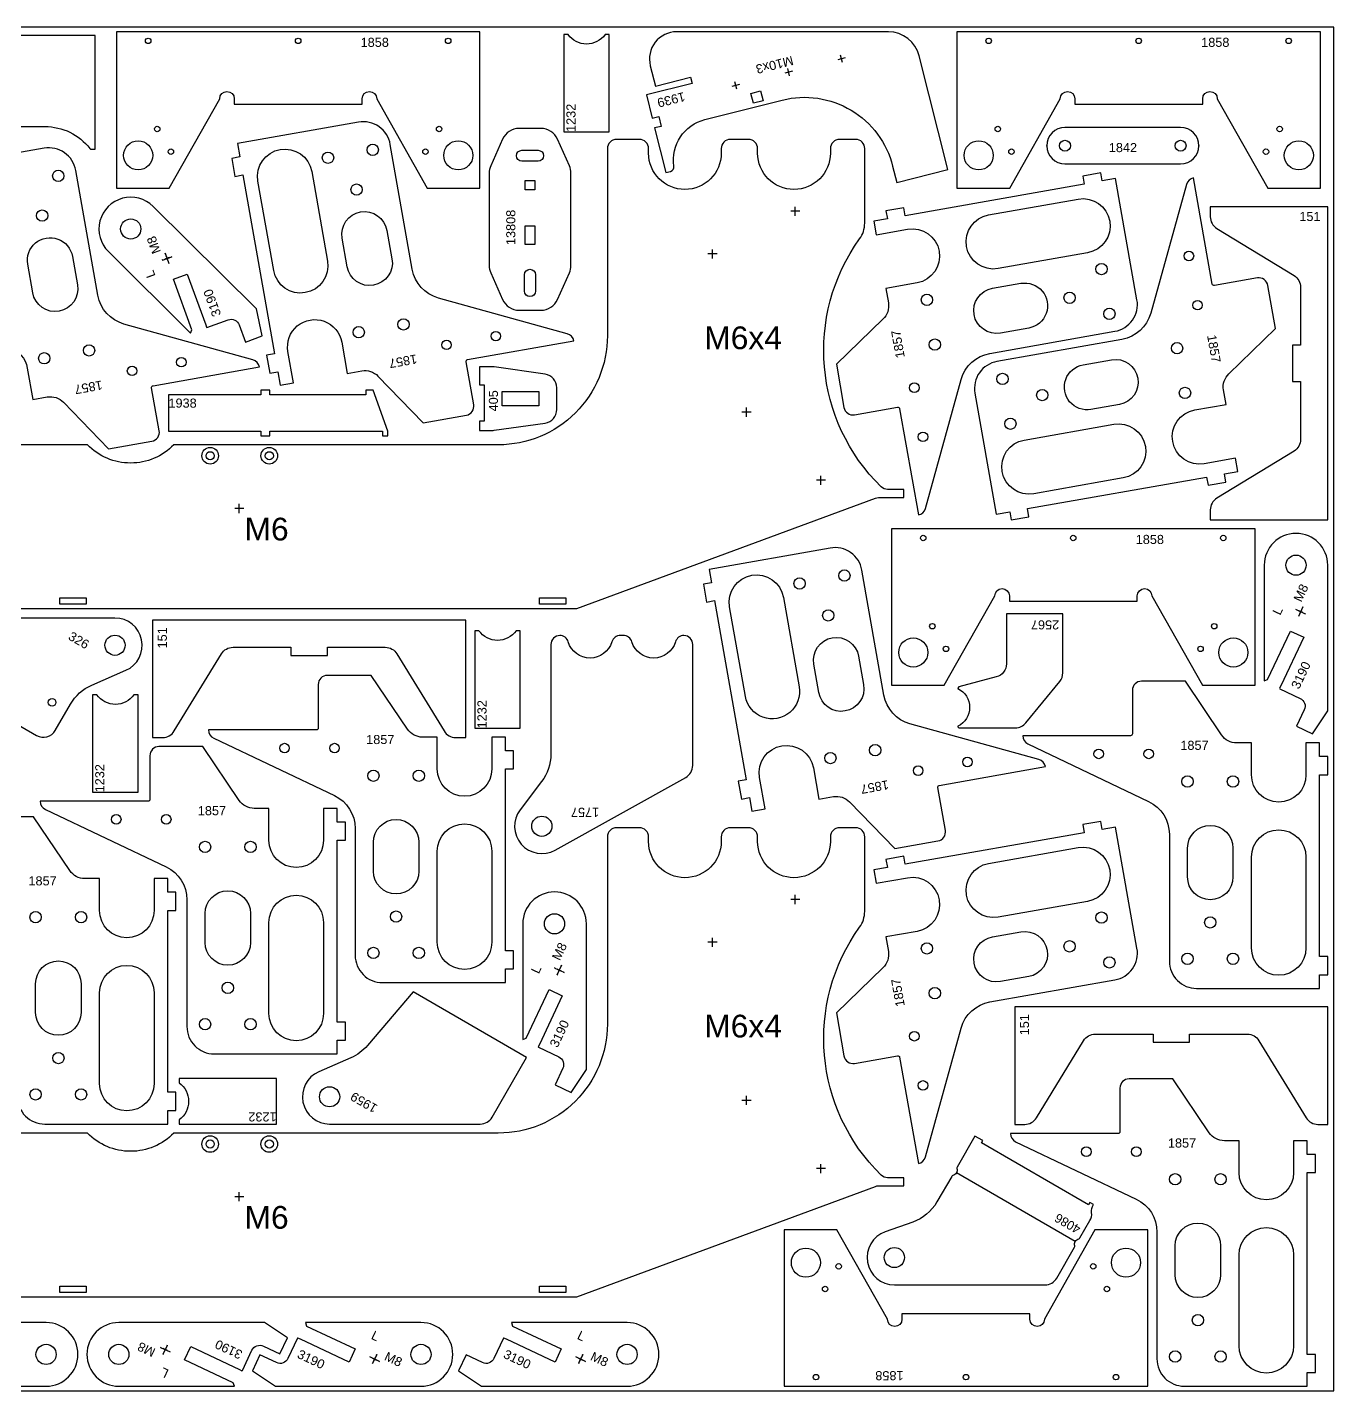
# Model space of a CAD drawing. Header units: millimetres. Extents: x 0 to 3000, y 0 to 1500.
# Drawn here: x 1563 to 3000, y 0 to 1500 of the extents above; entities that cross this region are included whole.
import ezdxf

# ---------------------------------------------------------------- set-up
doc = ezdxf.new("R2010")
doc.units = ezdxf.units.MM
doc.header["$MEASUREMENT"] = 0
for name, color, linetype in [('Gravir', 2, 'Continuous'), ('Gravír', 2, 'Continuous'), ('Jel', 2, 'Continuous')]:
    doc.layers.add(name, color=color, linetype=linetype)
doc.layers.add('Sheet', color=18, linetype='Continuous', true_color=0x000000)
doc.styles.add('Arial', font='txt', dxfattribs={"height": 0.2})
doc.styles.add('arial.ttf', font='txt', dxfattribs={"height": 0.2})
doc.styles.add('txt', font='txt', dxfattribs={"height": 0.2})

msp = doc.modelspace()

# ---------------------------------------------------------------- linework, layer by layer
at = {"color": 7}
for points in [[(1637.5, 1490.8), (1330.3, 1490.8), (1330.3, 1449.8), (1400.7, 1449.8), (1435.9, 1445.5, 0.144993), (1447.1, 1447.3), (1472.7, 1459.9, -1.165564), (1489.7, 1405.1), (1400.7, 1391.8), (1330.3, 1391.8), (1330.3, 1300.8), (1341.7, 1300.8, 0.300796), (1343.6, 1302, -0.223466), (1400.7, 1353), (1443.6, 1353, 0.105104), (1451.7, 1354.8), (1530.7, 1389.9, -0.105104), (1534.7, 1390.8), (1582.2, 1390.8, -0.230961), (1631.9, 1366.6, 0.230961), (1633.4, 1365.8), (1637.5, 1365.8)], [(1660.9, 1323.1), (1719, 1323.1), (1774.6, 1421.4, -1), (1790.6, 1421.4), (1790.6, 1415.4), (1931.3, 1415.4), (1931.3, 1421.4, -1), (1947.3, 1421.4), (2002.9, 1323.1), (2060.9, 1323.1), (2060.9, 1495), (1660.9, 1495)], [(2203.1, 1385), (2203.1, 1492), (2198.5, 1492, -0.51558), (2157.8, 1492), (2153.1, 1492), (2153.1, 1385)], [(2544.1, 1468.5, 0.343708), (2510.1, 1495), (2277.3, 1495, 0.488419), (2248.2, 1457.7), (2253.8, 1435.3), (2292.6, 1445), (2294.3, 1438.2), (2243.9, 1425.6), (2250.4, 1399.9), (2257.6, 1401.7), (2260.3, 1391), (2253, 1389.2), (2265.4, 1340.2), (2270.4, 1341.5, 0.385737), (2274.2, 1347.1, -0.385736), (2308.4, 1398.5), (2393.4, 1419.9, -0.414214), (2514.8, 1347.3), (2519.3, 1329.4), (2575.5, 1343.5)], [(2585.5, 1323.1), (2643.6, 1323.1), (2699.2, 1421.4, -1), (2715.2, 1421.4), (2715.2, 1415.4), (2855.9, 1415.4), (2855.9, 1421.4, -1), (2871.9, 1421.4), (2927.5, 1323.1), (2985.5, 1323.1), (2985.5, 1495), (2585.5, 1495)], [(2164.1, 1155, 0.28928), (2156.9, 1162.9), (2015.1, 1202.1, -0.28928), (1986.4, 1233.7), (1962.2, 1371.2, 0.414214), (1927.4, 1395.6), (1794.2, 1372.1), (1796.8, 1357.3), (1787.9, 1355.7), (1791.4, 1336), (1800.2, 1337.6), (1835, 1140.6), (1826.1, 1139.1), (1829.6, 1119.4), (1838.4, 1120.9), (1841.1, 1106.2), (1855.8, 1108.8), (1849.7, 1143.2, -1), (1908.8, 1153.6), (1914.9, 1119.2), (1930.9, 1122, -0.249328), (1948.7, 1116.2), (1998.3, 1064.8), (2045.9, 1073.2, 0.414214), (2054, 1084.8), (2045.7, 1132.1, -0.414214), (2047.3, 1134.4)], [(2127.9, 1188.7, 0.296392), (2146.2, 1200.6), (2159.2, 1229.8, 0.104939), (2160.9, 1237.9), (2160.9, 1339.5, 0.104939), (2159.2, 1347.6), (2146.2, 1376.8, 0.296392), (2127.9, 1388.7), (2103.9, 1388.7, 0.296392), (2085.7, 1376.8), (2072.7, 1347.6, 0.104939), (2070.9, 1339.5), (2070.9, 1237.9, 0.104939), (2072.7, 1229.8), (2085.7, 1200.6, 0.296392), (2103.9, 1188.7)], [(2704.4, 1349.7), (2831.6, 1349.7, 1), (2831.6, 1389.7), (2704.4, 1389.7, 1)], [(1875.8, 1341.3), (1893.1, 1242.8, -1), (1834, 1232.4), (1816.7, 1330.8, -1)], [(2124.9, 1352.7), (2106.9, 1352.7, -1), (2106.9, 1364.7), (2124.9, 1364.7, -1)], [(2543.1, 963.5, 0.28928), (2551, 970.7), (2590.2, 1112.5, -0.28928), (2621.8, 1141.2), (2759.3, 1165.5, 0.414214), (2783.6, 1200.2), (2760.1, 1333.5), (2745.3, 1330.9), (2743.8, 1339.7), (2724.1, 1336.3), (2725.6, 1327.4), (2528.7, 1292.7), (2527.1, 1301.5), (2507.4, 1298), (2509, 1289.2), (2494.2, 1286.6), (2496.8, 1271.8), (2531.3, 1277.9, -1), (2541.7, 1218.8), (2507.2, 1212.7), (2510.1, 1196.8, -0.249328), (2504.2, 1178.9), (2452.9, 1129.3), (2461.3, 1081.8, 0.414214), (2472.9, 1073.6), (2520.1, 1082, -0.414214), (2522.5, 1080.4)], [(2845.8, 1334.3, 0.28928), (2837.9, 1327.1), (2798.7, 1185.3, -0.28928), (2767.1, 1156.6), (2629.6, 1132.3, 0.414214), (2605.3, 1097.6), (2628.8, 964.3), (2643.6, 966.9), (2645.1, 958.1), (2664.8, 961.5), (2663.3, 970.4), (2860.2, 1005.1), (2861.8, 996.3), (2881.5, 999.7), (2879.9, 1008.6), (2894.7, 1011.2), (2892.1, 1026), (2857.6, 1019.9, -1), (2847.2, 1079), (2881.7, 1085.1), (2878.8, 1101, -0.249328), (2884.7, 1118.9), (2936, 1168.5), (2927.6, 1216, 0.414214), (2916, 1224.2), (2868.8, 1215.8, -0.414214), (2866.4, 1217.4)], [(1821.3, 1160.4), (1815.2, 1190.1), (1701.4, 1302.9, 1), (1652.1, 1253.2), (1742.4, 1163.6), (1744.1, 1167.3), (1723.9, 1222.9), (1738.9, 1228.3), (1759.2, 1172.7), (1760.2, 1169.9), (1760.6, 1169.7), (1783.9, 1178.2, -0.414214), (1796.1, 1172.5), (1802.9, 1153.7)], [(2729.3, 1251.9), (2630.8, 1234.5, -1), (2620.4, 1293.6), (2718.9, 1311, -1)], [(1958.5, 1276.5), (1964.1, 1245.2, -1), (1914.8, 1236.5), (1909.3, 1267.9, -1)], [(2864.2, 958.1), (2993.5, 958.1), (2993.5, 1302.5), (2864.2, 1302.5), (2864.2, 1291.5, 0.261313), (2871.4, 1278.7), (2956.4, 1226.8, -0.261313), (2963.5, 1214), (2963.5, 1150.3), (2954.5, 1150.3), (2954.5, 1110.3), (2963.5, 1110.3), (2963.5, 1046.6, -0.261313), (2956.4, 1033.8), (2871.4, 981.9, 0.261313), (2864.2, 969.1)], [(1612.6, 1247.9), (1618.2, 1216.6, -1), (1568.9, 1207.9), (1563.4, 1239.2, -1)], [(2121.9, 1209.7, -1), (2109.9, 1209.7), (2109.9, 1227.7, -1), (2121.9, 1227.7)], [(2664.6, 1169.1), (2633.3, 1163.6, -1), (2624.6, 1212.8), (2655.9, 1218.3, -1)], [(2074.3, 1056.5, 0.035489), (2076.5, 1056.6), (2132.5, 1064.6, 0.373238), (2145.4, 1079.5), (2145.4, 1103.5, 0.373238), (2132.5, 1118.3), (2076.5, 1126.3, 0.035489), (2074.3, 1126.5), (2060.4, 1126.5), (2060.4, 1106.5), (2065.4, 1106.5), (2065.4, 1066.5), (2060.4, 1066.5), (2060.4, 1056.5)], [(2724.3, 1128.7), (2755.6, 1134.2, -1), (2764.3, 1085), (2733, 1079.5, -1)], [(2659.6, 1045.9), (2758.1, 1063.3, -1), (2768.5, 1004.2), (2670, 986.8, -1)], [(2513.5, 776.1), (2571.6, 776.1), (2627.2, 874.5, -1), (2643.2, 874.5), (2643.2, 868.5), (2783.9, 868.5), (2783.9, 874.5, -1), (2799.9, 874.5), (2855.5, 776.1), (2913.5, 776.1), (2913.5, 948.1), (2513.5, 948.1)], [(2976.8, 722.7), (2993.5, 747.9), (2993.5, 908.2, 1), (2923.5, 908.2), (2923.5, 780.9), (2927.3, 782.3), (2952.5, 835.8), (2967, 829), (2941.8, 775.5), (2940.5, 772.8), (2940.7, 772.3), (2963.1, 761.7, -0.414214), (2967.6, 749.1), (2959.1, 731)], [(2682.9, 686.6, 0.28928), (2675.7, 694.5), (2533.9, 733.7, -0.28928), (2505.2, 765.3), (2481, 902.8, 0.414214), (2446.2, 927.1), (2313, 903.6), (2315.6, 888.9), (2306.7, 887.3), (2310.2, 867.6), (2319, 869.2), (2353.8, 672.2), (2344.9, 670.6), (2348.4, 650.9), (2357.2, 652.5), (2359.9, 637.7), (2374.6, 640.3), (2368.5, 674.8, -1), (2427.6, 685.2), (2433.7, 650.8), (2449.7, 653.6, -0.249328), (2467.5, 647.8), (2517.1, 596.4), (2564.7, 604.8, 0.414214), (2572.8, 616.4), (2564.5, 663.7, -0.414214), (2566.1, 666)], [(2394.6, 872.8), (2411.9, 774.4, -1), (2352.8, 763.9), (2335.5, 862.4, -1)], [(1458.6, 804.4, 0.414214), (1464.1, 783.9), (1573.2, 720.9, 0.414214), (1593.7, 726.4), (1610.5, 755.4, -0.160487), (1633.8, 776.3), (1671.3, 792.6, 0.813185), (1659.4, 850.1), (1493.7, 850.1, 0.267949), (1480.7, 842.6)], [(2045.2, 718.6), (2045.2, 847.9), (1700.8, 847.9), (1700.8, 718.6), (1711.8, 718.6, 0.261313), (1724.6, 725.8), (1776.5, 810.7, -0.261313), (1789.3, 817.9), (1853, 817.9), (1853, 808.9), (1893, 808.9), (1893, 817.9), (1956.7, 817.9, -0.261313), (1969.5, 810.7), (2021.4, 725.8, 0.261313), (2034.2, 718.6)], [(2702, 854.8), (2640, 854.8), (2640, 799.8, -0.341581), (2628.8, 785.3), (2587.5, 774.5), (2586.5, 772.9), (2586.5, 772.5, -0.627646), (2586.5, 731.1), (2586.5, 730.3), (2587.5, 729.3), (2649.9, 729.3, 0.225391), (2661.5, 734.8), (2698.6, 780.3, 0.1727), (2702, 789.8)], [(2105.2, 729), (2105.2, 836), (2100.6, 836, -0.51558), (2059.8, 836), (2055.2, 836), (2055.2, 729)], [(2294.9, 820.9, 0.406312), (2285.2, 830.9, 0.324188), (2275.9, 823.8, -0.745356), (2228, 823.8, 0.331679), (2218.4, 830.9), (2215.5, 830.9, 0.331679), (2205.9, 823.8, -0.745356), (2158, 823.8, 0.324188), (2148.7, 830.9, 0.406312), (2138.9, 820.9), (2138.9, 700.4, -0.164575), (2128.7, 670.1), (2105.1, 639.2, 0.813185), (2143.5, 594.8), (2287.2, 674.8, 0.272222), (2294.9, 687.9)], [(2477.4, 808.1), (2482.9, 776.8, -1), (2433.6, 768.1), (2428.1, 799.4, -1)], [(1762.3, 727, 0.28928), (1768, 718), (1900.8, 654.7, -0.28928), (1923.6, 618.6), (1923.6, 479, 0.414214), (1953.6, 449), (2088.9, 449), (2088.9, 464), (2097.9, 464), (2097.9, 484), (2088.9, 484), (2088.9, 684), (2097.9, 684), (2097.9, 704), (2088.9, 704), (2088.9, 719), (2073.9, 719), (2073.9, 684, -1), (2013.9, 684), (2013.9, 719), (1997.7, 719, -0.249328), (1981.2, 727.8), (1941.2, 787), (1892.9, 787, 0.414214), (1882.9, 777), (1882.9, 729, -0.414214), (1880.9, 727)], [(2657.9, 720.6, 0.28928), (2663.6, 711.5), (2796.4, 648.3, -0.28928), (2819.2, 612.2), (2819.2, 472.6, 0.414214), (2849.2, 442.6), (2984.5, 442.6), (2984.5, 457.6), (2993.5, 457.6), (2993.5, 477.6), (2984.5, 477.6), (2984.5, 677.6), (2993.5, 677.6), (2993.5, 697.6), (2984.5, 697.6), (2984.5, 712.6), (2969.5, 712.6), (2969.5, 677.6, -1), (2909.5, 677.6), (2909.5, 712.6), (2893.3, 712.6, -0.249328), (2876.7, 721.4), (2836.8, 780.6), (2788.5, 780.6, 0.414214), (2778.5, 770.6), (2778.5, 722.6, -0.414214), (2776.5, 720.6)], [(1684.8, 658.6), (1684.8, 765.6), (1680.2, 765.6, -0.51558), (1639.5, 765.6), (1634.8, 765.6), (1634.8, 658.6)], [(1577.1, 648.6, 0.28928), (1582.8, 639.6), (1715.7, 576.3, -0.28928), (1738.5, 540.2), (1738.5, 400.6, 0.414214), (1768.5, 370.6), (1903.8, 370.6), (1903.8, 385.6), (1912.8, 385.6), (1912.8, 405.6), (1903.8, 405.6), (1903.8, 605.6), (1912.8, 605.6), (1912.8, 625.6), (1903.8, 625.6), (1903.8, 640.6), (1888.8, 640.6), (1888.8, 605.6, -1), (1828.8, 605.6), (1828.8, 640.6), (1812.6, 640.6, -0.249328), (1796, 649.4), (1756.1, 708.6), (1707.8, 708.6, 0.414214), (1697.8, 698.6), (1697.8, 650.6, -0.414214), (1695.8, 648.6)], [(1943.6, 571.6), (1943.6, 603.4, -1), (1993.6, 603.4), (1993.6, 571.6, -1)], [(2013.9, 493.5), (2013.9, 593.5, -1), (2073.9, 593.5), (2073.9, 493.5, -1)], [(2543.1, 250, 0.28928), (2551, 257.2), (2590.2, 399, -0.28928), (2621.8, 427.7), (2759.3, 452, 0.414214), (2783.6, 486.7), (2760.1, 620), (2745.3, 617.4), (2743.8, 626.2), (2724.1, 622.8), (2725.6, 613.9), (2528.7, 579.2), (2527.1, 588), (2507.4, 584.6), (2509, 575.7), (2494.2, 573.1), (2496.8, 558.3), (2531.3, 564.4, -1), (2541.7, 505.3), (2507.2, 499.2), (2510.1, 483.3, -0.249328), (2504.2, 465.4), (2452.9, 415.8), (2461.3, 368.3, 0.414214), (2472.9, 360.1), (2520.1, 368.5, -0.414214), (2522.5, 366.9)], [(2839.2, 565.2), (2839.2, 597, -1), (2889.2, 597), (2889.2, 565.2, -1)], [(2909.5, 487.1), (2909.5, 587.1, -1), (2969.5, 587.1), (2969.5, 487.1, -1)], [(2729.3, 538.4), (2630.8, 521, -1), (2620.4, 580.1), (2718.9, 597.5, -1)], [(1758.5, 493.2), (1758.5, 525, -1), (1808.5, 525), (1808.5, 493.2, -1)], [(1828.8, 415.1), (1828.8, 515.1, -1), (1888.8, 515.1), (1888.8, 415.1, -1)], [(2161.2, 328.2), (2177.9, 353.5), (2177.9, 513.7, 1), (2107.9, 513.7), (2107.9, 386.5), (2111.7, 387.8), (2136.9, 441.4), (2151.4, 434.5), (2126.2, 381), (2124.9, 378.3), (2125.1, 377.9), (2147.5, 367.3, -0.414214), (2152, 354.7), (2143.5, 336.6)], [(2664.6, 455.6), (2633.3, 450.1, -1), (2624.6, 499.3), (2655.9, 504.8, -1)], [(1572.1, 416), (1572.1, 447.8, -1), (1622.1, 447.8), (1622.1, 416, -1)], [(1642.4, 337.9), (1642.4, 437.9, -1), (1702.4, 437.9), (1702.4, 337.9, -1)], [(2112.2, 366.7), (1987.3, 438.9), (1937.1, 379.8, -0.114438), (1918.9, 366.3), (1883.6, 350.9, 0.813185), (1895.5, 293.4), (2061.2, 293.4, 0.267949), (2074.2, 300.9)], [(2993.5, 293), (2993.5, 422.3), (2649.1, 422.3), (2649.1, 293), (2660.1, 293, 0.261313), (2672.9, 300.2), (2724.8, 385.1, -0.261313), (2737.6, 392.3), (2801.3, 392.3), (2801.3, 383.3), (2841.3, 383.3), (2841.3, 392.3), (2905, 392.3, -0.261313), (2917.8, 385.1), (2969.7, 300.2, 0.261313), (2982.5, 293)], [(1836.9, 343.4), (1729.9, 343.4), (1729.9, 338.8, -0.51558), (1729.9, 298), (1729.9, 293.4), (1836.9, 293.4)], [(2644.3, 283, 0.28928), (2650, 274), (2782.8, 210.7, -0.28928), (2805.6, 174.6), (2805.6, 35, 0.414214), (2835.6, 5), (2970.9, 5), (2970.9, 20), (2979.9, 20), (2979.9, 40), (2970.9, 40), (2970.9, 240), (2979.9, 240), (2979.9, 260), (2970.9, 260), (2970.9, 275), (2955.9, 275), (2955.9, 240, -1), (2895.9, 240), (2895.9, 275), (2879.7, 275, -0.249328), (2863.1, 283.8), (2823.2, 343), (2774.9, 343, 0.414214), (2764.9, 333), (2764.9, 285, -0.414214), (2762.9, 283)], [(2720.8, 168.1), (2731.8, 187.1, 0.155364), (2733.7, 196, -0.155364), (2735.7, 204.9), (2731.8, 207.2), (2730.3, 204.6), (2612.5, 272.6), (2614, 275.2), (2605.4, 280.2), (2585.7, 246.1, 0.202615), (2585.5, 244.5, -0.422577), (2581, 236.8, 0.202615), (2579.8, 235.8), (2563.5, 207.7, -0.178252), (2537, 185.6), (2506.6, 174.8, 0.842284), (2516.7, 116.5), (2682.4, 116.5, 0.267949), (2695.4, 124), (2714.9, 157.8, 0.202615), (2715.1, 159.4, -0.422577), (2719.5, 167.1, 0.202615)], [(2825.6, 127.6), (2825.6, 159.4, -1), (2875.6, 159.4), (2875.6, 127.6, -1)], [(2795.5, 176.9), (2737.4, 176.9), (2681.8, 78.6, -1), (2665.8, 78.6), (2665.8, 84.6), (2525.1, 84.6), (2525.1, 78.6, -1), (2509.1, 78.6), (2453.5, 176.9), (2395.5, 176.9), (2395.5, 5), (2795.5, 5)], [(2895.9, 49.5), (2895.9, 149.5, -1), (2955.9, 149.5), (2955.9, 49.5, -1)], [(1398.1, 21.8), (1423.3, 5), (1583.6, 5, 1), (1583.6, 75), (1456.3, 75), (1457.7, 71.2), (1511.2, 46), (1504.4, 31.5), (1450.9, 56.8), (1448.2, 58), (1447.7, 57.9), (1437.2, 35.5, -0.414214), (1424.5, 30.9), (1406.4, 39.5)], [(1810.5, 21.8), (1835.8, 5), (1996, 5, 1), (1996, 75), (1868.8, 75), (1870.2, 71.2), (1923.7, 46), (1916.9, 31.5), (1863.3, 56.8), (1860.6, 58), (1860.2, 57.9), (1849.6, 35.5, -0.414214), (1837, 30.9), (1818.9, 39.5)], [(2037.2, 21.8), (2062.5, 5), (2222.7, 5, 1), (2222.7, 75), (2095.5, 75), (2096.8, 71.2), (2150.3, 46), (2143.5, 31.5), (2090, 56.8), (2087.3, 58), (2086.8, 57.9), (2076.3, 35.5, -0.414214), (2063.6, 30.9), (2045.6, 39.5)], [(1849.1, 58.2), (1823.8, 75), (1663.6, 75, 1), (1663.6, 5), (1790.8, 5), (1789.5, 8.8), (1736, 34), (1742.8, 48.5), (1796.3, 23.2), (1799, 22), (1799.5, 22.1), (1810, 44.5, -0.414214), (1822.7, 49.1), (1840.7, 40.5)]]:
    msp.add_lwpolyline(points, format="xyb", close=True, dxfattribs=at)
for points in [[(2369.6, 1429.9), (2372.3, 1419.2), (2361.6, 1416.5), (2359, 1427.2)], [(2121.2, 1321), (2110.7, 1321), (2110.7, 1331.5), (2121.2, 1331.5)], [(2121.2, 1261), (2110.7, 1261), (2110.7, 1281.5), (2121.2, 1281.5)], [(1718.2, 1055.6), (1819.7, 1055.6), (1819.7, 1050.6), (1829.7, 1050.6), (1829.7, 1055.6), (1953.6, 1055.6), (1953.6, 1050.6), (1959.6, 1050.6), (1959.6, 1055.6), (1943.3, 1100.6), (1935.3, 1100.6), (1935.3, 1095.6), (1829.7, 1095.6), (1829.7, 1100.6), (1819.7, 1100.6), (1819.7, 1095.6), (1718.2, 1095.6)], [(2125.7, 1083.7), (2085.2, 1083.7), (2085.2, 1099.2), (2125.7, 1099.2)], [(1598.8, 865.3), (1598.8, 872.3), (1627.8, 872.3), (1627.8, 865.3)], [(2126.5, 865.3), (2126.5, 872.3), (2155.5, 872.3), (2155.5, 865.3)], [(1598.8, 108.1), (1598.8, 115.1), (1627.8, 115.1), (1627.8, 108.1)], [(2126.5, 108.1), (2126.5, 115.1), (2155.5, 115.1), (2155.5, 108.1)]]:
    msp.add_lwpolyline(points, close=True, dxfattribs=at)
for points in [[(1499.5, 860.6), (2167.5, 860.6), (2495.9, 982, -0.088747), (2499.3, 982.6), (2527.1, 982.6), (2527.1, 991.6), (2509.2, 991.6, -0.195996), (2502.2, 994.4, -0.370573), (2478.5, 1267.1, 0.156999), (2484.1, 1284.6), (2484.1, 1366.6, 0.414214), (2474.1, 1376.6), (2456.3, 1376.6, 0.414214), (2446.3, 1366.6), (2446.3, 1361.6, -1), (2366.3, 1361.6), (2366.3, 1366.6, 0.414214), (2356.3, 1376.6), (2336.3, 1376.6, 0.414214), (2326.3, 1366.6), (2326.3, 1361.6, -1), (2246.3, 1361.6), (2246.3, 1366.6, 0.414214), (2236.3, 1376.6), (2211, 1376.6, 0.414214), (2201, 1366.6), (2201, 1160.6, -0.414214), (2081, 1040.6), (1724.1, 1040.6, -0.421053), (1629.1, 1040.6), (1428.7, 1040.6, -0.094015)], [(1503.8, 1114.6, -1), (1562.9, 1125), (1569, 1090.5), (1584.9, 1093.3, -0.249328), (1602.8, 1087.5), (1652.4, 1036.2), (1700, 1044.6, 0.414214), (1708.1, 1056.2), (1699.7, 1103.4, -0.414214), (1701.4, 1105.7), (1818.2, 1126.3, 0.28928), (1811, 1134.2), (1669.2, 1173.5, -0.28928), (1640.5, 1205.1), (1616.2, 1342.6, 0.414214), (1581.5, 1366.9), (1448.2, 1343.4)], [(1552.1, 323.4, 0.414214), (1582.1, 293.4), (1717.4, 293.4), (1717.4, 308.4), (1726.4, 308.4), (1726.4, 328.4), (1717.4, 328.4), (1717.4, 528.4), (1726.4, 528.4), (1726.4, 548.4), (1717.4, 548.4), (1717.4, 563.4), (1702.4, 563.4), (1702.4, 528.4, -1), (1642.4, 528.4), (1642.4, 563.4), (1626.2, 563.4, -0.249328), (1609.7, 572.2), (1569.7, 631.4), (1521.4, 631.4, 0.414214)], [(1499.5, 103.4), (2167.5, 103.4), (2495.9, 224.8, -0.088747), (2499.3, 225.4), (2527.1, 225.4), (2527.1, 234.4), (2509.2, 234.4, -0.195996), (2502.2, 237.2, -0.370573), (2478.5, 509.9, 0.156999), (2484.1, 527.4), (2484.1, 609.4, 0.414214), (2474.1, 619.4), (2456.3, 619.4, 0.414214), (2446.3, 609.4), (2446.3, 604.4, -1), (2366.3, 604.4), (2366.3, 609.4, 0.414214), (2356.3, 619.4), (2336.3, 619.4, 0.414214), (2326.3, 609.4), (2326.3, 604.4, -1), (2246.3, 604.4), (2246.3, 609.4, 0.414214), (2236.3, 619.4), (2211, 619.4, 0.414214), (2201, 609.4), (2201, 403.4, -0.414214), (2081, 283.4), (1724.1, 283.4, -0.421053), (1629.1, 283.4), (1428.7, 283.4, -0.094015)]]:
    msp.add_lwpolyline(points, format="xyb", dxfattribs=at)
at = {"color": 2}
for points in [[(1719, 1246.6), (1716.7, 1245.8), (1714.3, 1244.9)], [(1715, 1250.5), (1714.7, 1251.3)], [(1717.5, 1243.4), (1716.7, 1245.8), (1715.8, 1248.1)], [(1721.4, 1247.5), (1722.2, 1247.8)], [(1712, 1244.1), (1711.1, 1243.8)], [(1718.4, 1241.1), (1718.7, 1240.2)], [(2959.2, 859.2), (2958.4, 859.6)], [(2966, 856), (2963.7, 857.1), (2961.5, 858.1)], [(2962.7, 854.8), (2963.7, 857.1), (2964.8, 859.3)], [(2965.9, 861.6), (2966.2, 862.4)], [(2961.6, 852.5), (2961.2, 851.7)], [(2968.3, 854.9), (2969.1, 854.5)], [(2143.6, 464.7), (2142.8, 465.1)], [(2150.3, 467.1), (2150.6, 468)], [(2146, 458.1), (2145.6, 457.3)], [(2150.4, 461.5), (2148.1, 462.6), (2145.9, 463.7)], [(2147.1, 460.4), (2148.1, 462.6), (2149.2, 464.9)], [(2152.7, 460.5), (2153.5, 460.1)], [(1710.2, 47.3), (1709.4, 47.7)], [(1717, 44.1), (1714.7, 45.2), (1712.4, 46.3)], [(1715.8, 47.5), (1714.7, 45.2), (1713.6, 42.9)], [(1716.8, 49.7), (1717.2, 50.5)], [(1712.6, 40.7), (1712.2, 39.9)], [(1719.2, 43.1), (1720, 42.7)], [(1940.4, 36.9), (1939.6, 37.3)], [(1942.8, 30.3), (1942.4, 29.5)], [(1942.7, 35.9), (1944.9, 34.8), (1947.2, 33.7)], [(1943.9, 32.5), (1944.9, 34.8), (1946, 37.1)], [(1947.1, 39.3), (1947.5, 40.1)], [(1949.5, 32.7), (1950.3, 32.3)], [(2167.1, 36.9), (2166.3, 37.3)], [(2169.5, 30.3), (2169.1, 29.5)], [(2169.3, 35.9), (2171.6, 34.8), (2173.9, 33.7)], [(2170.5, 32.5), (2171.6, 34.8), (2172.7, 37.1)], [(2173.7, 39.3), (2174.1, 40.1)], [(2176.1, 32.7), (2176.9, 32.3)]]:
    msp.add_lwpolyline(points, dxfattribs=at)
at = {"color": 7}
for centre, radius in [((1695.9, 1485), 3), ((1860.9, 1485), 3), ((2025.9, 1485), 3), ((2620.5, 1485), 3), ((2785.5, 1485), 3), ((2950.5, 1485), 3), ((1705.9, 1388.1), 3), ((2015.9, 1388.1), 3), ((2630.5, 1388.1), 3), ((2940.5, 1388.1), 3), ((1684.9, 1359.1), 16), ((1720.9, 1363.1), 3), ((1942.9, 1365.2), 6.25), ((2000.9, 1363.1), 3), ((2037, 1359.1), 16), ((2609.5, 1359.1), 16), ((2645.5, 1363.1), 3), ((2704.4, 1369.7), 6), ((2831.6, 1369.7), 6), ((2925.5, 1363.1), 3), ((2961.6, 1359.1), 16), ((1893.7, 1356.5), 6.25), ((1597, 1336.5), 6.25), ((1925.2, 1321.4), 6.25), ((1579.3, 1292.8), 6.25), ((1676.7, 1278.1), 11.1), ((2840.7, 1248.4), 5.25), ((2744.6, 1234), 6.25), ((2552.5, 1200.1), 6.25), ((2709.5, 1202.4), 6.25), ((2753.2, 1184.7), 6.25), ((2850.2, 1194.3), 5.25), ((1927.5, 1164.5), 6.25), ((1976.8, 1173.1), 6.25), ((2024.1, 1150.6), 5.25), ((2078.3, 1160.2), 5.25), ((2561.2, 1150.9), 6.25), ((1581.6, 1135.8), 6.25), ((1630.9, 1144.5), 6.25), ((2827.7, 1146.9), 6.25), ((1678.2, 1122), 5.25), ((1732.4, 1131.5), 5.25), ((2635.7, 1113.1), 6.25), ((2538.7, 1103.5), 5.25), ((2679.4, 1095.4), 6.25), ((2836.4, 1097.7), 6.25), ((2644.3, 1063.8), 6.25), ((2548.2, 1049.4), 5.25), ((1764.1, 1028.6), 4.5), ((1829.1, 1028.6), 4.5), ((2548.5, 938.1), 3), ((2713.5, 938.1), 3), ((2878.5, 938.1), 3), ((2958.5, 908.2), 11.1), ((2461.7, 896.8), 6.25), ((2412.5, 888.1), 6.25), ((2444, 853), 6.25), ((2558.5, 841.1), 3), ((2868.5, 841.1), 3), ((1659.4, 820.1), 11.1), ((2537.5, 812.2), 16), ((2889.6, 812.2), 16), ((2573.5, 816.1), 3), ((2853.5, 816.1), 3), ((1590.2, 757.3), 4.25), ((1845.9, 707), 5.25), ((1900.9, 707), 5.25), ((2495.6, 704.7), 6.25), ((2741.5, 700.6), 5.25), ((2796.5, 700.6), 5.25), ((2446.3, 696), 6.25), ((2597.1, 691.7), 5.25), ((1943.6, 676.6), 6.25), ((1993.6, 676.6), 6.25), ((2542.9, 682.2), 5.25), ((2839.2, 670.2), 6.25), ((2889.2, 670.2), 6.25), ((1660.8, 628.6), 5.25), ((1715.8, 628.6), 5.25), ((2128.9, 621), 11.1), ((1758.5, 598.2), 6.25), ((1808.5, 598.2), 6.25), ((1572.1, 521), 6.25), ((1622.1, 521), 6.25), ((1968.6, 521.6), 6.25), ((2744.6, 520.5), 6.25), ((2142.9, 513.7), 11.1), ((2864.2, 515.2), 6.25), ((2709.5, 488.9), 6.25), ((1943.6, 481.6), 6.25), ((1993.6, 481.6), 6.25), ((2552.5, 486.6), 6.25), ((2839.2, 475.2), 6.25), ((2889.2, 475.2), 6.25), ((2753.2, 471.2), 6.25), ((1783.5, 443.2), 6.25), ((2561.2, 437.4), 6.25), ((1758.5, 403.2), 6.25), ((1808.5, 403.2), 6.25), ((2538.7, 390), 5.25), ((1597.1, 366), 6.25), ((1572.1, 326), 6.25), ((1622.1, 326), 6.25), ((1895.5, 323.4), 11.1), ((2548.2, 335.9), 5.25), ((1764.1, 271.4), 4.5), ((1829.1, 271.4), 4.5), ((2727.9, 263), 5.25), ((2782.9, 263), 5.25), ((2825.6, 232.6), 6.25), ((2875.6, 232.6), 6.25), ((2419.4, 140.9), 16), ((2516.7, 146.5), 11.1), ((2771.5, 140.9), 16), ((2455.5, 136.9), 3), ((2735.5, 136.9), 3), ((2440.5, 111.9), 3), ((2750.5, 111.9), 3), ((2850.6, 77.6), 6.25), ((1583.6, 40), 11.1), ((1663.6, 40), 11.1), ((1996, 40), 11.1), ((2222.7, 40), 11.1), ((2825.6, 37.6), 6.25), ((2875.6, 37.6), 6.25), ((2430.5, 15), 3), ((2595.5, 15), 3), ((2760.5, 15), 3)]:
    msp.add_circle(centre, radius, dxfattribs=at)
for p in [(2684.4, 1369.7), (2851.6, 1369.7)]:
    msp.add_point(p, dxfattribs=at)
at = {"layer": 'Gravir', "color": 2}
for points in [[(1711.6, 1243.9), (1721.8, 1247.6)], [(1714.7, 1251.3), (1718.7, 1240.2)], [(2958.8, 859.4), (2968.7, 854.7)], [(2966.2, 862.4), (2961.2, 851.7)], [(2150.6, 468), (2145.6, 457.3)], [(2143.2, 464.9), (2153.1, 460.3)], [(2715.7, 164.2), (2584.9, 239.7)], [(2715.7, 164.2), (2584.9, 239.7)], [(1709.4, 47.7), (1720, 42.7)], [(1712.4, 40.3), (1717, 50.1)], [(1950.3, 32.3), (1939.6, 37.3)], [(1947.3, 39.7), (1942.6, 29.9)], [(2176.9, 32.3), (2166.3, 37.3)], [(2173.9, 39.7), (2169.3, 29.9)]]:
    msp.add_lwpolyline(points, dxfattribs=at)
at = {"layer": 'Gravír', "color": 2}
for points in [[(2462.7, 1466.3), (2454.4, 1464.2)], [(2459.6, 1461.1), (2457.5, 1469.4)], [(2343.3, 1431.8), (2341.2, 1440.1)], [(2404.5, 1451.7), (2396.3, 1449.6)], [(2401.4, 1446.5), (2399.4, 1454.8)], [(2346.4, 1437), (2338.1, 1434.9)], [(2412.7, 1297.6), (2402.7, 1297.6)], [(2407.7, 1292.6), (2407.7, 1302.6)], [(2321.7, 1250.6), (2311.7, 1250.6)], [(2316.7, 1245.6), (2316.7, 1255.6)], [(2354.1, 1071.6), (2354.1, 1081.6)], [(2359.1, 1076.6), (2349.1, 1076.6)], [(2436, 996.6), (2436, 1006.6)], [(2441, 1001.6), (2431, 1001.6)], [(1796.1, 965.6), (1796.1, 975.6)], [(1801.1, 970.6), (1791.1, 970.6)], [(2412.7, 540.4), (2402.7, 540.4)], [(2407.7, 535.4), (2407.7, 545.4)], [(2316.7, 488.4), (2316.7, 498.4)], [(2321.7, 493.4), (2311.7, 493.4)], [(2359.1, 319.4), (2349.1, 319.4)], [(2354.1, 314.4), (2354.1, 324.4)], [(2441, 244.4), (2431, 244.4)], [(2436, 239.4), (2436, 249.4)], [(1801.1, 213.4), (1791.1, 213.4)], [(1796.1, 208.4), (1796.1, 218.4)]]:
    msp.add_lwpolyline(points, dxfattribs=at)
for centre in [(1764.1, 1028.6), (1829.1, 1028.6), (1764.1, 271.4), (1829.1, 271.4)]:
    msp.add_circle(centre, 9.12, dxfattribs=at)
at = {"layer": 'Sheet', "color": 18, "true_color": 0x000000}
msp.add_lwpolyline([(0, 0), (3000, 0), (3000, 1500), (0, 1500)], close=True, dxfattribs=at)

# ---------------------------------------------------------------- texts
at = {"color": 2, "char_height": 10, "attachment_point": 7, "style": 'Arial'}
for insert, rotation in [((1704.1, 1226.4), 110), ((2941.1, 852.4), 64.753), ((2125.5, 457.9), 64.753), ((1940.3, 57.4), 334.753), ((2166.9, 57.4), 334.753), ((1719.4, 22.6), 154.753)]:
    msp.add_mtext('L', dxfattribs=dict(at, insert=insert, rotation=rotation))
at = {"layer": 'Gravir', "color": 2, "char_height": 10, "attachment_point": 7}
for s, insert, rotation, style in [('M8', (1710.2, 1253.1), 110, 'arial.ttf'), ('3190', (1776.5, 1183.9), 110, 'arial.ttf'), ('M8', (2964.4, 866.8), 64.753, 'arial.ttf'), ('3190', (2961.9, 771), 64.753, 'arial.ttf'), ('M8', (2148.8, 472.4), 64.753, 'arial.ttf'), ('3190', (2146.3, 376.6), 64.753, 'arial.ttf'), ('4086', (2722.7, 180.9), 150, 'txt'), ('M8', (1704.9, 45.9), 154.753, 'arial.ttf'), ('3190', (1800.7, 43.4), 154.753, 'arial.ttf'), ('3190', (1858.9, 36.6), 334.753, 'arial.ttf'), ('M8', (1954.7, 34.1), 334.753, 'arial.ttf'), ('3190', (2085.6, 36.6), 334.753, 'arial.ttf'), ('M8', (2181.4, 34.1), 334.753, 'arial.ttf')]:
    msp.add_mtext(s, dxfattribs=dict(at, insert=insert, rotation=rotation, style=style))
at = {"layer": 'Gravír', "color": 2, "char_height": 10, "attachment_point": 7, "style": 'arial.ttf'}
for s, insert, rotation in [('M10x3', (2404.1, 1468.7), 194.127), ('1939', (2285.1, 1429), 194.127), ('1232', (2166.1, 1384.8), 90), ('13808', (2099.9, 1260.4), 90), ('1857', (2528.4, 1137), 100), ('1857', (2860.5, 1160.8), 280), ('1857', (1990.7, 1140.3), 190), ('1857', (1644.7, 1111.6), 190), ('405', (2080.8, 1077.4), 90), ('2567', (2698, 847.7), 180), ('326', (1607, 827), 330), ('151', (1716.6, 816.6), 90), ('1232', (2068.2, 728.7), 90), ('1232', (1647.8, 658.3), 90), ('1857', (2509.5, 671.9), 190), ('1757', (2192, 641.5), 180), ('1857', (2528.4, 423.5), 100), ('151', (2664.9, 391), 90), ('1959', (1949.2, 313.8), 150), ('1232', (1837.2, 306.4), 180)]:
    msp.add_mtext(s, dxfattribs=dict(at, insert=insert, rotation=rotation))
at = {"layer": 'Gravír', "color": 2, "attachment_point": 7, "style": 'arial.ttf'}
for s, insert, char_height in [('1842', (2752.6, 1362.5), 10), ('151', (2962.2, 1286.7), 10), ('M6x4', (2307.6, 1145.5), 25), ('1938', (1718.2, 1081.4), 10), ('M6', (1801.9, 935.1), 25), ('1857', (1935.7, 711.3), 10), ('1857', (2831.3, 704.9), 10), ('1857', (1750.5, 633), 10), ('1857', (1564.2, 555.8), 10), ('M6x4', (2307.6, 388.3), 25), ('1857', (2817.6, 267.4), 10), ('M6', (1801.9, 177.9), 25)]:
    msp.add_mtext(s, dxfattribs=dict(at, insert=insert, char_height=char_height))
at = {"layer": 'Jel', "color": 2, "char_height": 10, "attachment_point": 7, "style": 'arial.ttf'}
for insert in [(1929.6, 1478.3), (2854.2, 1478.3), (2782.2, 931.4)]:
    msp.add_mtext('1858', dxfattribs=dict(at, insert=insert))
at = {"layer": 'Jel', "color": 2, "insert": (2526.8, 21.7), "char_height": 10, "attachment_point": 7, "rotation": 180, "style": 'arial.ttf'}
msp.add_mtext('1858', dxfattribs=at)

doc.saveas('drawing.dxf')
